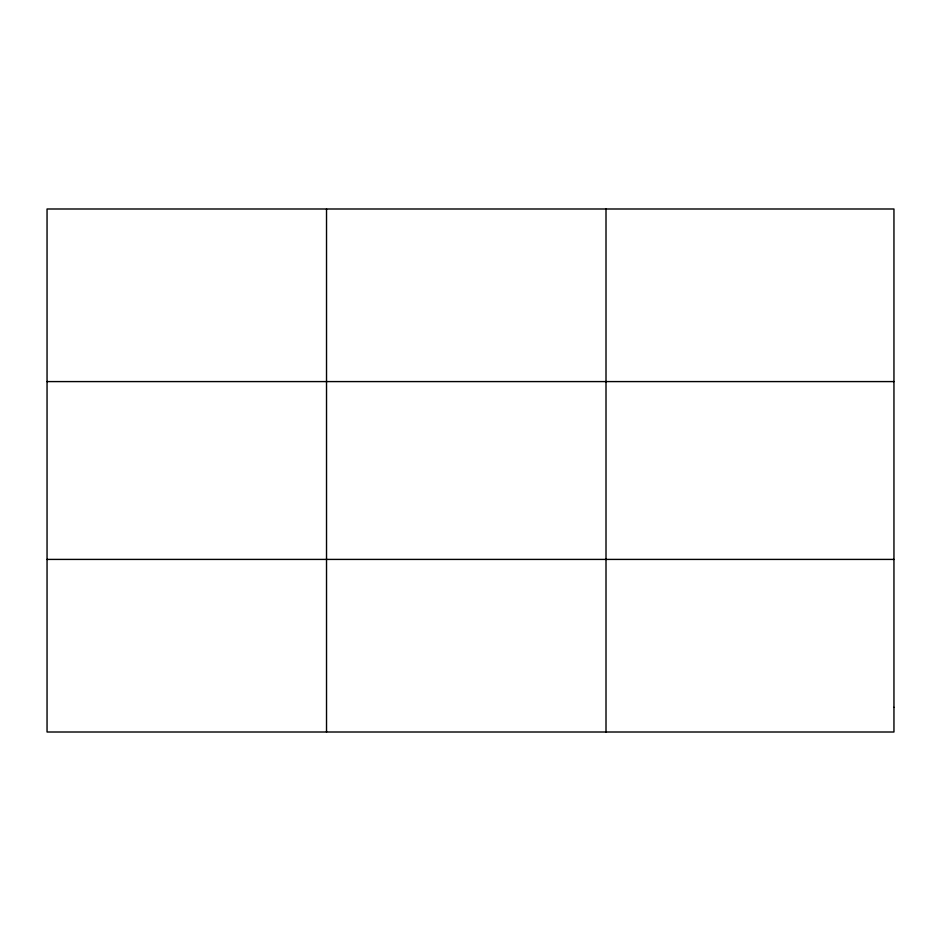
<?xml version="1.0" encoding="UTF-8"?>
<svg xmlns="http://www.w3.org/2000/svg" width="941" height="941" viewBox="0 0 941 941"><rect width="100%" height="100%" fill="white"/><g stroke="black" fill="none" stroke-linecap="round" stroke-linejoin="round"><path stroke-width="1.41" d="M326.527 208.996L326.527 732.004M606.004 208.996L606.004 732.004M47.05 381.587L893.95 381.587M47.05 559.413L893.95 559.413M893.95 707.35L893.95 732.004L47.05 732.004L47.05 208.996L893.95 208.996L893.95 707.35"/></g></svg>
